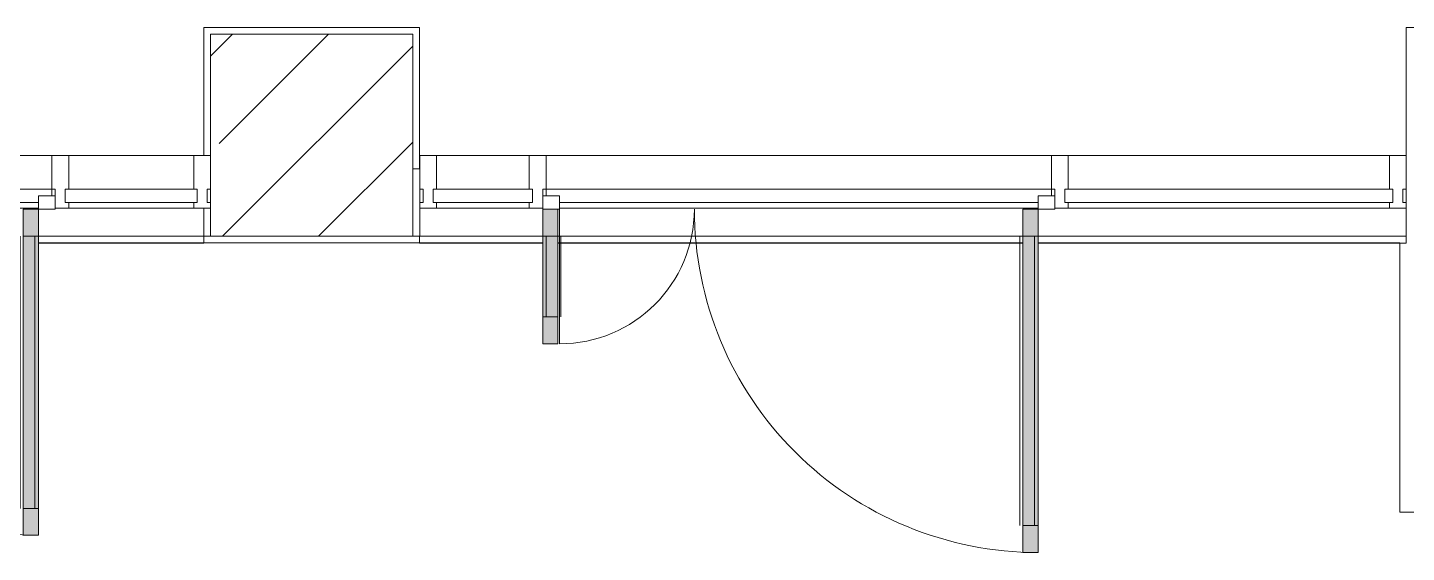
# Model space of a CAD drawing. Header units: millimetres. Extents: x -4196 to 190310, y -8553 to 29000.
# Drawn here: x 106963 to 111056, y 10760 to 12320 of the extents above; entities that cross this region are included whole.
import ezdxf

# ---------------------------------------------------------------- set-up
doc = ezdxf.new("R2010")
doc.units = ezdxf.units.MM
for name, color, linetype, lineweight, true_color in [('A-DETL-GENF-10', 7, 'Continuous', 5, 0xe2e2e2), ('A-DETL-GENF-9', 7, 'Continuous', 5, 0xaaaaaa), ('A-DOOR-1', 7, 'Continuous', 5, 0xaaaaaa), ('A-FLOR-1', 7, 'Continuous', 5, 0xaaaaaa)]:
    doc.layers.add(name, color=color, linetype=linetype, lineweight=lineweight, true_color=true_color)
for name, color, linetype, lineweight in [('A-GLAZ-CURT-2', 7, 'Continuous', 5), ('A-GLAZ-CWMG-2', 7, 'Continuous', 5), ('I-WALL-3', 7, 'Continuous', 5), ('S-COLS-2', 7, 'Continuous', 5)]:
    doc.layers.add(name, color=color, linetype=linetype, lineweight=lineweight)

# ---------------------------------------------------------------- blocks, each defined once
blk = doc.blocks.new('Прямоугольный импост - Импост структурный с накладкой - 160мм Темный-32467808-1_6_1_птичка')
at = {"layer": 'A-GLAZ-CWMG-2'}
for p, q in [((-50, 40), (-50, 140)), ((-50, 140), (0, 140)), ((0, 140), (0, 40)), ((-40, 40), (-50, 40)), ((-50, -17), (-50, 0)), ((-50, 0), (-40, 0)), ((-40, 0), (-40, 40)), ((-10, 40), (-10, 0)), ((0, 40), (-10, 40)), ((-10, 0), (0, 0)), ((0, 0), (0, -17)), ((0, -17), (-50, -17))]:
    blk.add_line(p, q, dxfattribs=at)
blk = doc.blocks.new('Системная панель - Стекло - 40мм-32784007-1_6_1_птичка')
at = {"layer": 'A-GLAZ-CURT-2'}
for p, q in [((147.5, 0), (-147.5, 0)), ((-147.5, 0), (-147.5, -40)), ((147.5, -40), (147.5, 0)), ((-147.5, -40), (147.5, -40))]:
    blk.add_line(p, q, dxfattribs=at)
blk = doc.blocks.new('Дверь_Витражная_остекление_ - В-19-32784442-1_6_1_птичка')
at = {"layer": 'A-DETL-GENF-10'}
for points in [[(-665, 1040), (-710, 1040), (-710, 20), (-665, 20), (-665, 920)], [(715, 420), (715, 20), (760, 20), (760, 420)]]:
    blk.add_hatch(color=256, dxfattribs=at).paths.add_polyline_path(points)
at = {"layer": 'A-DETL-GENF-9'}
for p, q in [((-710, 1040), (-665, 1040)), ((-710, 1040), (-710, 20)), ((-665, 1040), (-710, 1040)), ((-710, 1040), (-710, 20)), ((-665, 1040), (-665, 20)), ((-665, 20), (-665, 1040)), ((-710, 960), (-665, 960)), ((-700, 960), (-700, 100)), ((-656, 960), (-656, 100)), ((760, 420), (715, 420)), ((715, 420), (715, 20)), ((760, 420), (715, 420)), ((715, 420), (715, 20)), ((760, 420), (760, 20)), ((760, 20), (760, 420)), ((706, 340), (706, 100)), ((760, 340), (715, 340)), ((750, 340), (750, 100)), ((-710, 100), (-665, 100)), ((760, 100), (715, 100)), ((-665, 20), (-710, 20)), ((-710, 20), (-665, 20))]:
    blk.add_line(p, q, dxfattribs=at)
at = {"layer": 'A-DOOR-1'}
for p, q in [((-710, 1040), (-710, 20)), ((710, 420), (710, 20)), ((-710, 20), (-760, 20)), ((-760, 20), (-760, -20)), ((-710, -20), (-710, 20)), ((760, 20), (710, 20)), ((710, 20), (710, -20)), ((760, -20), (760, 20)), ((-760, -20), (-710, -20)), ((710, -20), (760, -20))]:
    blk.add_line(p, q, dxfattribs=at)
for centre, radius, start, end in [((-710, 20), 1020, 360, 90), ((710, 20), 400, 90, 180)]:
    blk.add_arc(centre, radius, start, end, dxfattribs=at)
blk = doc.blocks.new('Прямоугольный импост - Импост структурный с накладкой - 160мм Темный-32784438-1_6_1_птичка')
at = {"layer": 'A-GLAZ-CWMG-2'}
for p, q in [((49156, 11940), (50656, 11940)), ((49156, 11820), (49156, 11840)), ((49156, 11840), (50656, 11840)), ((50656, 11840), (50656, 11820)), ((49196, 11800), (50616, 11800)), ((49196, 11783), (50616, 11783))]:
    blk.add_line(p, q, dxfattribs=at)
blk = doc.blocks.new('Системная панель - Стекло - 40мм-32784544-1_6_1_птичка')
at = {"layer": 'A-GLAZ-CURT-2'}
for p, q in [((486.5, 0), (-486.5, 0)), ((-486.5, 0), (-486.5, -40)), ((486.5, -40), (486.5, 0)), ((-486.5, -40), (486.5, -40))]:
    blk.add_line(p, q, dxfattribs=at)
blk = doc.blocks.new('Прямоугольный импост - Импост структурный с накладкой - 160мм Темный-32784005-1_6_1_птичка')
at = {"layer": 'A-GLAZ-CWMG-2'}
for p, q in [((48831, 11940), (49106, 11940)), ((48831, 11783), (49106, 11783))]:
    blk.add_line(p, q, dxfattribs=at)
blk = doc.blocks.new('Прямоугольный импост - Импост структурный с накладкой - 160мм Темный-V195-1_6_1_птичка')
at = {"layer": 'A-GLAZ-CWMG-2'}
for p, q in [((-25, 40), (-25, 140)), ((-25, 140), (25, 140)), ((25, 140), (25, 40)), ((-15, 40), (-25, 40)), ((-25, -17), (-25, 0)), ((-25, 0), (-15, 0)), ((-15, 0), (-15, 40)), ((15, 40), (15, 20)), ((25, 40), (15, 40)), ((15, -17), (-25, -17))]:
    blk.add_line(p, q, dxfattribs=at)
blk = doc.blocks.new('Прямоугольный импост - Импост структурный с накладкой - 160мм Темный-V196-1_6_1_птичка')
at = {"layer": 'A-GLAZ-CWMG-2'}
for p, q in [((-25, 40), (-25, 140)), ((-25, 140), (25, 140)), ((25, 140), (25, 40)), ((-15, 40), (-25, 40)), ((-15, 20), (-15, 40)), ((15, 40), (15, 0)), ((25, 40), (15, 40)), ((15, 0), (25, 0)), ((25, 0), (25, -17)), ((25, -17), (-15, -17))]:
    blk.add_line(p, q, dxfattribs=at)
blk = doc.blocks.new('Прямоугольный импост - Импост структурный с накладкой - 160мм Темный-32784440-1_6_1_птичка')
at = {"layer": 'A-GLAZ-CWMG-2'}
for p, q in [((50706, 11940), (51659, 11940)), ((50706, 11783), (51659, 11783))]:
    blk.add_line(p, q, dxfattribs=at)
blk = doc.blocks.new('Прямоугольный импост - Импост структурный с накладкой - 160мм Темный-30755843-1_6_1_птичка')
at = {"layer": 'A-GLAZ-CWMG-2'}
for p, q in [((0, 140), (-50, 140)), ((-50, 140), (-50, 40)), ((0, 40), (0, 140)), ((-50, 40), (-40, 40)), ((-40, 0), (-50, 0)), ((-50, 0), (-50, -17)), ((-40, 40), (-40, 0)), ((-10, 0), (-10, 40)), ((-10, 40), (0, 40)), ((0, 0), (-10, 0)), ((0, -17), (0, 0)), ((-50, -17), (0, -17))]:
    blk.add_line(p, q, dxfattribs=at)
blk = doc.blocks.new('Дверь_Витражная_остекление_ - В-9-32786634-1_6_1_птичка')
at = {"layer": 'A-DETL-GENF-10'}
for points in [[(-639.5, 989), (-684.5, 989), (-684.5, 20), (-639.5, 20), (-639.5, 920)], [(689.5, 420), (689.5, 20), (734.5, 20), (734.5, 420)]]:
    blk.add_hatch(color=256, dxfattribs=at).paths.add_polyline_path(points)
at = {"layer": 'A-DETL-GENF-9'}
for p, q in [((-684.5, 989), (-639.5, 989)), ((-684.5, 989), (-684.5, 20)), ((-639.5, 989), (-684.5, 989)), ((-684.5, 989), (-684.5, 20)), ((-639.5, 989), (-639.5, 20)), ((-639.5, 20), (-639.5, 989)), ((-684.5, 909), (-639.5, 909)), ((-674.5, 909), (-674.5, 100)), ((-630.5, 909), (-630.5, 100)), ((734.5, 420), (689.5, 420)), ((689.5, 420), (689.5, 20)), ((734.5, 420), (689.5, 420)), ((689.5, 420), (689.5, 20)), ((734.5, 420), (734.5, 20)), ((734.5, 20), (734.5, 420)), ((680.5, 340), (680.5, 100)), ((734.5, 340), (689.5, 340)), ((724.5, 340), (724.5, 100)), ((-684.5, 100), (-639.5, 100)), ((734.5, 100), (689.5, 100)), ((-639.5, 20), (-684.5, 20)), ((-684.5, 20), (-639.5, 20))]:
    blk.add_line(p, q, dxfattribs=at)
at = {"layer": 'A-DOOR-1'}
for p, q in [((-684.5, 989), (-684.5, 20)), ((684.5, 420), (684.5, 20)), ((-684.5, 20), (-734.5, 20)), ((-734.5, 20), (-734.5, -20)), ((-684.5, -20), (-684.5, 20)), ((734.5, 20), (684.5, 20)), ((684.5, 20), (684.5, -20)), ((734.5, -20), (734.5, 20)), ((-734.5, -20), (-684.5, -20)), ((684.5, -20), (734.5, -20))]:
    blk.add_line(p, q, dxfattribs=at)
for centre, radius, start, end in [((-684.5, 20), 969, 360, 90), ((684.5, 20), 400, 90, 180)]:
    blk.add_arc(centre, radius, start, end, dxfattribs=at)
blk = doc.blocks.new('Прямоугольный импост - Импост структурный с накладкой - 160мм Темный-32786259-1_6_1_птичка')
at = {"layer": 'A-GLAZ-CWMG-2'}
for p, q in [((46240, 11940), (47689, 11940)), ((46240, 11820), (46240, 11840)), ((46240, 11840), (47689, 11840)), ((47689, 11840), (47689, 11820)), ((46280, 11800), (47649, 11800)), ((46280, 11783), (47649, 11783))]:
    blk.add_line(p, q, dxfattribs=at)
blk = doc.blocks.new('Системная панель - Стекло - 40мм-32786365-1_6_1_птичка')
at = {"layer": 'A-GLAZ-CURT-2'}
for p, q in [((195.5, 0), (-195.5, 0)), ((-195.5, 0), (-195.5, -40)), ((195.5, -40), (195.5, 0)), ((-195.5, -40), (195.5, -40))]:
    blk.add_line(p, q, dxfattribs=at)
blk = doc.blocks.new('Прямоугольный импост - Импост структурный с накладкой - 160мм Темный-32786261-1_6_1_птичка')
at = {"layer": 'A-GLAZ-CWMG-2'}
for p, q in [((47739, 11940), (48110, 11940)), ((47739, 11783), (48110, 11783))]:
    blk.add_line(p, q, dxfattribs=at)

msp = doc.modelspace()

# ---------------------------------------------------------------- hatches: boundary and pattern name
at = {"layer": 'S-COLS-2'}
h = msp.add_hatch(dxfattribs=at)
h.set_pattern_fill('FP_97', color=256, style=0, pattern_type=2)
h.set_pattern_definition([(45, (59346.5, 0), (-285.123, 285.123), []), (45, (59631.6, 0), (-285.123, 285.123), [504.031, -100.806, 16.764, -84.042])])
h.paths.add_polyline_path([(107506.5, 11700), (108106.5, 11700), (108106.5, 12300), (107506.5, 12300), (107506.5, 12143.8)])

# ---------------------------------------------------------------- linework, layer by layer
at = {"layer": 'A-FLOR-1'}
for p, q in [((107486.5, 11940), (107486.5, 12320)), ((107486.5, 12320), (108126.5, 12320)), ((108126.5, 12320), (108126.5, 11900)), ((111055.5, 11940), (111055.5, 12320)), ((111055.5, 12320), (111679, 12320)), ((107486.5, 11679), (107486.5, 11783)), ((108492.5, 11680), (106995.5, 11680)), ((106995.5, 11679), (107486.5, 11679)), ((108126.5, 11700), (108126.5, 11679)), ((108126.5, 11679), (108492.5, 11679)), ((109917.5, 11680), (108537.5, 11680)), ((108537.5, 11679), (109917.5, 11679)), ((111036.5, 11680), (109962.5, 11680)), ((109962.5, 11679), (111055.5, 11679)), ((111036.5, 10880), (111036.5, 11680)), ((111055.5, 11679), (111055.5, 11700)), ((115096.5, 10880), (111036.5, 10880))]:
    msp.add_line(p, q, dxfattribs=at)
at = {"layer": 'I-WALL-3'}
for p, q in [((108127.5, 11900), (108106.5, 11900)), ((108106.5, 11900), (108106.5, 11700)), ((108127.5, 11700), (108127.5, 11900)), ((111056.5, 11900), (111055.5, 11900)), ((111055.5, 11900), (111055.5, 11700)), ((107506.5, 11700), (106995.5, 11700)), ((108492.5, 11700), (108106.5, 11700)), ((109917.5, 11700), (108537.5, 11700)), ((111056.5, 11700), (109962.5, 11700))]:
    msp.add_line(p, q, dxfattribs=at)
at = {"layer": 'S-COLS-2'}
for p, q in [((108106.5, 12300), (107506.5, 12300)), ((107506.5, 12300), (107506.5, 11700)), ((108106.5, 11900), (108106.5, 12300)), ((108106.5, 11700), (108106.5, 11900)), ((107506.5, 11700), (108106.5, 11700))]:
    msp.add_line(p, q, dxfattribs=at)

# ---------------------------------------------------------------- block references
at = {"layer": 'A-DOOR-1', "rotation": 180}
for name, p in [('Дверь_Витражная_остекление_ - В-9-32786634-1_6_1_птичка', (106311, 11800)), ('Дверь_Витражная_остекление_ - В-19-32784442-1_6_1_птичка', (109252.5, 11800))]:
    msp.add_blockref(name, p, dxfattribs=at)
at = {"layer": 'A-GLAZ-CURT-2', "rotation": 180}
for name, p in [('Системная панель - Стекло - 40мм-32786365-1_6_1_птичка', (107271, 11800)), ('Системная панель - Стекло - 40мм-32784007-1_6_1_птичка', (108315, 11800)), ('Системная панель - Стекло - 40мм-32784544-1_6_1_птичка', (110529, 11800))]:
    msp.add_blockref(name, p, dxfattribs=at)
at = {"layer": 'A-GLAZ-CWMG-2'}
for name, p in [('Прямоугольный импост - Импост структурный с накладкой - 160мм Темный-32786259-1_6_1_птичка', (59346.5, 0)), ('Прямоугольный импост - Импост структурный с накладкой - 160мм Темный-32786261-1_6_1_птичка', (59346.5, 0)), ('Прямоугольный импост - Импост структурный с накладкой - 160мм Темный-30755843-1_6_1_птичка', (107506.5, 11800)), ('Прямоугольный импост - Импост структурный с накладкой - 160мм Темный-32784005-1_6_1_птичка', (59346.5, 0)), ('Прямоугольный импост - Импост структурный с накладкой - 160мм Темный-32784438-1_6_1_птичка', (59346.5, 0)), ('Прямоугольный импост - Импост структурный с накладкой - 160мм Темный-32784440-1_6_1_птичка', (59346.5, 0)), ('Прямоугольный импост - Импост структурный с накладкой - 160мм Темный-30755843-1_6_1_птичка', (111055.5, 11800))]:
    msp.add_blockref(name, p, dxfattribs=at)
at = {"layer": 'A-GLAZ-CWMG-2', "extrusion": (0, 0, -1)}
for name, p in [('Прямоугольный импост - Импост структурный с накладкой - 160мм Темный-V195-1_6_1_птичка', (-107060.5, 11800)), ('Прямоугольный импост - Импост структурный с накладкой - 160мм Темный-32467808-1_6_1_птичка', (-108127.5, 11800)), ('Прямоугольный импост - Импост структурный с накладкой - 160мм Темный-V196-1_6_1_птичка', (-108477.5, 11800)), ('Прямоугольный импост - Импост структурный с накладкой - 160мм Темный-V195-1_6_1_птичка', (-110027.5, 11800))]:
    msp.add_blockref(name, p, dxfattribs=at)

doc.saveas('drawing.dxf')
